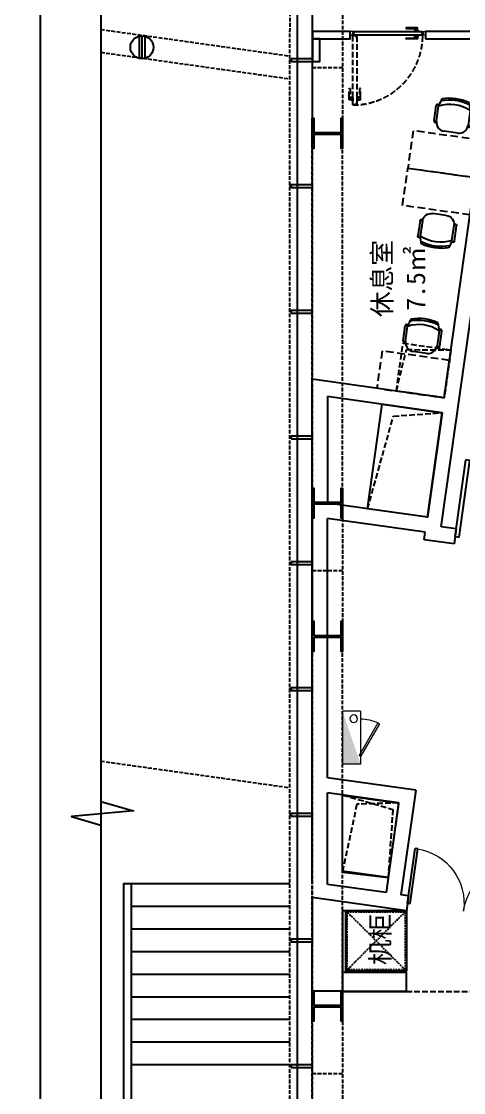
# Model space of a CAD drawing. Header units: millimetres. Extents: x 285006 to 3037698, y -2820855 to 192241.
# Drawn here: x 703686 to 709539, y -331690 to -317498 of the extents above; entities that cross this region are included whole.
import ezdxf
from ezdxf.enums import TextEntityAlignment as Align
from ezdxf.xclip import XClip

# ---------------------------------------------------------------- set-up
doc = ezdxf.new("R2010")
doc.units = ezdxf.units.MM
doc.header["$XCLIPFRAME"] = 2
for name, pattern in [('1#C-6F$0$CONTINOUS', [0]), ('1#C-6F$0$DASH', [0.35, 0.25, -0.1]), ('1#C-6F$0$DASHED2', [0.375, 0.25, -0.125]), ('DASH', [0.35, 0.25, -0.1]), ('DASHED', [0.75, 0.5, -0.25])]:
    doc.linetypes.add(name, pattern=pattern)
for name, color, linetype in [('1#C-6F$0$0-XREF', 7, 'Continuous'), ('1#C-6F$0$A-WALL', 2, 'Continuous'), ('1#C-6F$0$S-W-BEAMLINE', 4, '1#C-6F$0$DASHED2'), ('1#C-6F$0$文字图层', 7, 'Continuous'), ('1#C-6F$0$汇水面积', 3, 'Continuous'), ('4玻璃幕墙', 1, 'Continuous'), ('6铝型材', 8, 'Continuous'), ('__附着_A10-J_KJ_2_B_28F_SEN22M3I_设计区$0$A_WALL_BRIK(砌块墙)', 190, 'Continuous'), ('BS-SHORT CABINET', 30, 'Continuous'), ('BS-STAIR', 30, 'Continuous'), ('COLUMN', 160, 'Continuous'), ('DOOR', 60, 'Continuous'), ('DOOR--02', 8, 'Continuous'), ('DS-FINISH', 20, 'Continuous'), ('DS-NOTES', 8, 'Continuous'), ('FF-FURN', 51, 'Continuous'), ('FF-TEXT', 50, 'Continuous'), ('FF-活动家具', 51, 'Continuous'), ('FF1-固定家具(落地、到顶)', 30, 'Continuous'), ('WALL', 255, 'Continuous'), ('WALL-地台', 8, 'Continuous'), ('铝型材断面', 8, 'Continuous')]:
    doc.layers.add(name, color=color, linetype=linetype)
for name, color, linetype, lineweight in [('1#C-6F$0$0XG-X', 1, 'Continuous', 18), ('1#C-6F$0$A-HOLE', 5, 'Continuous', 25), ('WALL-1C-6F-1$0$A-WALL-GLAZ', 142, 'Continuous', 18), ('板边洞口-1C-6F$0$A-HOLE', 5, 'Continuous', 25)]:
    doc.layers.add(name, color=color, linetype=linetype, lineweight=lineweight)
doc.styles.add('DIA', font='')
doc.styles.get('DIA').set_extended_font_data('SimSun')

# ---------------------------------------------------------------- blocks, each defined once
blk = doc.blocks.new('WALL-1C-6F-1$0$mullion_____')
at = {"layer": '6铝型材'}
for p, q in [((-36798, -1713), (-36798, -1433)), ((-36798, -1433), (-36758, -1433)), ((-36758, -1713), (-36758, -1433)), ((-36798, -1713), (-36758, -1713)), ((-36778, -1713), (-36778, -1733))]:
    blk.add_line(p, q, dxfattribs=at)
blk = doc.blocks.new('WALL-1C-6F-1')
at = {"layer": '4玻璃幕墙'}
blk.add_line((98374985, 18822923), (98374985, 18796566), dxfattribs=at)
at = {"layer": 'WALL-地台', "linetype": 'DASH', "ltscale": 200}
for p, q in [((98374885, 18823023), (98374885, 18796546)), ((98375185, 18822723), (98375185, 18796566)), ((98353235, 18804945), (98374885, 18801902))]:
    blk.add_line(p, q, dxfattribs=at)
for points in [[(98353235, 18814639), (98374885, 18811596)], [(98353235, 18814336), (98374885, 18811293)]]:
    blk.add_lwpolyline(points, dxfattribs=at)
at = {"layer": 'WALL-1C-6F-1$0$A-WALL-GLAZ', "lineweight": -3, "rotation": 269.9999995734953}
for p in [(98376618, 18774763), (98376618, 18773097), (98376618, 18771431), (98376618, 18769765), (98376618, 18768098), (98376618, 18764766), (98376618, 18763100), (98376618, 18761434)]:
    blk.add_blockref('WALL-1C-6F-1$0$mullion_____', p, dxfattribs=at)
at = {"layer": '铝型材断面', "ltscale": 0.5, "rotation": 269.9999995734953}
blk.add_blockref('WALL-1C-6F-1$0$mullion_____', (98376618, 18766432), dxfattribs=at)
blk = doc.blocks.new('1#C-6F$0$$DorLib2D$00000002')
for p, q in [((-0.5, 0), (-0.5, 0.4875)), ((-0.475, 0.4875), (-0.5, 0.4875)), ((-0.475, 0), (-0.475, 0.4875)), ((0.475, 0), (0.475, 0.4875)), ((0.475, 0.4875), (0.5, 0.4875)), ((0.5, 0), (0.5, 0.4875)), ((-0.5, 0), (-0.475, 0)), ((0.5, 0), (0.475, 0))]:
    blk.add_line(p, q)
at = {"lineweight": 13}
for centre, start, end in [((-0.4875, 0), 0, 88.53072), ((0.4875, 0), 91.46928, 180)]:
    blk.add_arc(centre, 0.4875, start, end, dxfattribs=at)
blk = doc.blocks.new('1#C-6F$0$$TCHSYS$DOOR2D')
for p, q in [((0.45, 0.975), (0.5, 0.975)), ((0.45, 0), (0.45, 0.975)), ((0.5, 0), (0.5, 0.975)), ((0.5, 0), (0.45, 0))]:
    blk.add_line(p, q)
at = {"lineweight": 13}
blk.add_arc((0.475, 0), 0.975, 91.4693, 180, dxfattribs=at)
blk = doc.blocks.new('1#C-6F$0$DSADSAD')
at = {"layer": '1#C-6F$0$文字图层', "color": 6}
for p, q in [((7943089, -1493991), (7943089, -1494579)), ((7943165, -1493981), (7943165, -1494588)), ((7943241, -1493991), (7943241, -1494579))]:
    blk.add_line(p, q, dxfattribs=at)
blk.add_circle((7943165, -1494285), 304, dxfattribs=at)
blk = doc.blocks.new('1#C-6F$0$单出口带卷盘消火栓')
at = {"layer": '1#C-6F$0$0XG-X'}
for p, q in [((368866, -61966), (368866, -61726)), ((368866, -61726), (369566, -61726)), ((369566, -61966), (369566, -61726)), ((368866, -61966), (368966, -61966)), ((368966, -61966), (369466, -61966)), ((369021, -62195), (369454, -61945)), ((369033, -62216), (369466, -61966)), ((369466, -61966), (369454, -61945)), ((369466, -61966), (369566, -61966)), ((369021, -62195), (369034, -62216))]:
    blk.add_line(p, q, dxfattribs=at)
blk.add_circle((368965, -61874), 50, dxfattribs=at)
blk.add_arc((369466, -61966), 500, 180, 207.134, dxfattribs=at)
blk.add_solid([(368866, -61726), (369566, -61966), (369566, -61726)], dxfattribs=at)
blk = doc.blocks.new('1#C-6F$0$A$C13D20D7F')
at = {"layer": '1#C-6F$0$S-W-BEAMLINE', "color": 6, "linetype": '1#C-6F$0$CONTINOUS'}
blk.add_lwpolyline([(380, 200), (20, 200), (20, 13), (0, 13), (0, 413), (20, 413), (20, 225), (380, 225), (380, 413), (400, 413), (400, 13), (380, 13)], close=True, dxfattribs=at)
blk = doc.blocks.new('dfgdergherhre')
at = {"layer": 'WALL-地台', "linetype": 'DASH', "ltscale": 200}
for p, q in [((3268329, 4617160, 0), (3268329, 4615794, 0)), ((3268729, 4617160, 0), (3268729, 4615794, 0)), ((3268729, 4616464, 0), (3268329, 4616464, 0)), ((3268329, 4610495, 0), (3268329, 4615794, 0)), ((3268729, 4610495, 0), (3268729, 4615794, 0)), ((3268329, 4610495, 0), (3268329, 4609129, 0)), ((3268729, 4610495, 0), (3268729, 4609129, 0)), ((3268729, 4609799, 0), (3268329, 4609799, 0)), ((3268329, 4603830, 0), (3268329, 4609129, 0)), ((3268729, 4603830, 0), (3268729, 4609129, 0)), ((3268729, 4603135, 0), (3268329, 4603135, 0))]:
    blk.add_line(p, q, dxfattribs=at)
at = {"layer": 'WALL-地台', "linetype": 'DASH', "ltscale": 200, "elevation": 0}
for points in [[(3268329, 4602464), (3268329, 4603830)], [(3268729, 4603830), (3268729, 4602464)]]:
    blk.add_lwpolyline(points, dxfattribs=at)
at = {"layer": '1#C-6F$0$0-XREF', "ltscale": 1.5, "rotation": 359.999308722076}
for p in [(3268329, 4615381, 0), (3268329, 4610482, 0), (3268329, 4608716, 0), (3268329, 4603818, 0)]:
    blk.add_blockref('1#C-6F$0$A$C13D20D7F', p, dxfattribs=at)
blk = doc.blocks.new('DFHRTHRTH')
at = {"layer": 'COLUMN', "linetype": 'Continuous'}
for p, q in [((3270075, 4612091, 0), (3270743, 4616844, 0)), ((3270037, 4610380, 0), (3270913, 4616618, 0)), ((3268329, 4605671, 0), (3268329, 4612336, 0)), ((3270075, 4612091, 0), (3268329, 4612336, 0)), ((3270047, 4611893, 0), (3268529, 4612106, 0)), ((3268529, 4612106, 0), (3268529, 4610693, 0)), ((3269852, 4610507, 0), (3270047, 4611893, 0)), ((3269852, 4610507, 0), (3268529, 4610693, 0)), ((3268529, 4607057, 0), (3268529, 4610491, 0)), ((3269825, 4610308, 0), (3268529, 4610491, 0)), ((3269811, 4610209, 0), (3269825, 4610308, 0)), ((3270235, 4610352, 0), (3270037, 4610380, 0)), ((3270235, 4610352, 0), (3270207, 4610154, 0)), ((3270207, 4610154, 0), (3269811, 4610209, 0)), ((3269698, 4606893, 0), (3268529, 4607057, 0)), ((3268529, 4605643, 0), (3268529, 4606855, 0)), ((3269472, 4606723, 0), (3268529, 4606855, 0)), ((3269698, 4606893, 0), (3269503, 4605506, 0)), ((3269472, 4606723, 0), (3269305, 4605534, 0)), ((3269305, 4605534, 0), (3268529, 4605643, 0)), ((3269574, 4605294, 0), (3268329, 4605470, 0)), ((3269602, 4605493, 0), (3269503, 4605506, 0)), ((3269602, 4605493, 0), (3269574, 4605294, 0))]:
    blk.add_line(p, q, dxfattribs=at)
blk = doc.blocks.new('*U537')
at = {"layer": 'FF1-固定家具(落地、到顶)', "color": 55, "linetype": 'DASH', "ltscale": 100}
for p, q in [((15.39648, 784.60352), (784.60352, 15.39648)), ((15.39648, 15.39648), (784.60352, 784.60352)), ((800, 0), (800, 800))]:
    blk.add_line(p, q, dxfattribs=at)
at = {"layer": 'FF1-固定家具(落地、到顶)'}
blk.add_lwpolyline([(0, 800), (800, 800), (800, 0), (0, 0)], close=True, dxfattribs=at)
at = {"layer": 'FF1-固定家具(落地、到顶)', "color": 55, "linetype": 'DASH', "ltscale": 100}
blk.add_lwpolyline([(15.39648, 784.60352), (784.60352, 784.60352), (784.60352, 15.39648), (15.39648, 15.39648)], close=True, dxfattribs=at)
blk = doc.blocks.new('A$C64783269')
at = {"layer": 'FF-活动家具'}
for p, q in [((1, 151), (1, 400)), ((41, 151), (41, 400)), ((570, 399), (570, 150)), ((610, 399), (610, 150)), ((419, 0), (191, 0))]:
    blk.add_line(p, q, dxfattribs=at)
for centre, radius, start, end in [((305, -192), 752, 72.7146, 107.2107), ((21, 405), 20.8, 344.5058, 195.4229), ((461, 332), 426, 152.8506, 170.8394), ((305, -144), 604, 64.0229, 115.9163), ((305, -200), 730, 70.8382, 109.1021), ((149, 332), 426, 9.0894, 27.0688), ((590, 405), 20.8, 344.5058, 195.4229), ((21, 145), 20.8, 164.5058, 15.4229), ((191, 150), 150, 179.9644, 269.9644), ((419, 150), 150, 269.9644, 359.9644), ((590, 145), 20.8, 164.5058, 15.4229)]:
    blk.add_arc(centre, radius, start, end, dxfattribs=at)
blk = doc.blocks.new('M--900')
at = {"layer": 'DOOR'}
blk.add_lwpolyline([(-962, 50), (-38, 50), (-38, 18), (-53, 18), (-53, 0), (-947, 0), (-947, 18), (-962, 18), (-962, 50)], dxfattribs=at)
at = {"layer": 'DOOR--02', "linetype": 'DASH', "ltscale": 300}
for p, q in [((-136, 869), (-136, 755)), ((10, 869), (10, 755))]:
    blk.add_line(p, q, dxfattribs=at)
at = {"layer": 'DOOR--02'}
for p, q in [((-857, 98), (-743, 98)), ((-857, -48), (-743, -48))]:
    blk.add_line(p, q, dxfattribs=at)
at = {"layer": 'DOOR--02', "linetype": 'DASH', "ltscale": 300}
for points in [[(-100, 870), (-100, 904), (-138, 904), (-138, 861)], [(-138, 904), (-126, 895), (-126, 869)], [(-138, 869), (-138, 755), (-126, 755), (-126, 869)], [(-128, 869), (-138, 869)], [(-128, 869), (-100, 869), (-100, 869)], [(-88, 869), (-88, 919), (-98, 919), (-98, 869), (-88, 869)], [(-98, 902), (-88, 902)], [(-98, 885), (-88, 885)], [(-38, 974), (-38, 50), (-70, 50), (-70, 65), (-88, 65), (-88, 959), (-70, 959), (-70, 974), (-38, 974)], [(-38, 919), (-38, 919)], [(-38, 869), (-38, 919), (-28, 919), (-28, 869), (-38, 869)], [(-28, 902), (-38, 902)], [(-28, 885), (-38, 885)], [(-26, 870), (-26, 904), (12, 904), (12, 861)], [(2, 869), (-26, 869), (-26, 869)], [(12, 904), (0, 895), (0, 869)], [(12, 869), (12, 755), (0, 755), (0, 869)], [(2, 869), (12, 869)]]:
    blk.add_lwpolyline(points, dxfattribs=at)
for points in [[(-100, 904), (-100, 869), (-98, 869), (-98, 904)], [(-26, 904), (-26, 869), (-28, 869), (-28, 904)]]:
    blk.add_lwpolyline(points, close=True, dxfattribs=at)
at = {"layer": 'DOOR--02'}
for points in [[(-857, 50), (-907, 50), (-907, 60), (-857, 60), (-857, 50)], [(-907, 50), (-907, 50)], [(-858, 62), (-892, 62), (-892, 100), (-849, 100)], [(-857, 100), (-743, 100), (-743, 88), (-857, 88)], [(-857, 90), (-857, 100)], [(-857, 90), (-857, 62), (-857, 62)], [(-857, 0), (-907, 0), (-907, -10), (-857, -10), (-857, 0)], [(-858, -12), (-892, -12), (-892, -50), (-849, -50)], [(-857, -40), (-857, -12), (-857, -12)], [(-857, -50), (-743, -50), (-743, -38), (-857, -38)], [(-857, -40), (-857, -50)]]:
    blk.add_lwpolyline(points, dxfattribs=at)
at = {"layer": 'DOOR--02', "ltscale": 0.1}
for points in [[(-892, 100), (-883, 88), (-857, 88)], [(-890, 60), (-890, 50)], [(-873, 60), (-873, 50)], [(-892, -50), (-883, -38), (-857, -38)], [(-890, -10), (-890, 0)], [(-873, -10), (-873, 0)]]:
    blk.add_lwpolyline(points, dxfattribs=at)
at = {"layer": 'DOOR--02'}
for points in [[(-892, 62), (-857, 62), (-857, 60), (-892, 60)], [(-892, -12), (-857, -12), (-857, -10), (-892, -10)]]:
    blk.add_lwpolyline(points, close=True, dxfattribs=at)
at = {"layer": 'DOOR--02', "linetype": 'DASH', "ltscale": 300}
blk.add_arc((-38, 50), 924, 90, 181.9847, dxfattribs=at)
at = {"layer": 'DS-FINISH', "linetype": 'Continuous', "lineweight": 0, "ltscale": 1000}
for points in [[(-965, 15), (-950, 15), (-950, 0), (-1000, 0), (-1000, 50), (-965, 50)], [(-35, 15), (-50, 15), (-50, 0), (0, 0), (0, 50), (-35, 50)]]:
    blk.add_lwpolyline(points, close=True, dxfattribs=at)
blk = doc.blocks.new('*U476')
blk.add_blockref('M--900', (0, 0))

msp = doc.modelspace()

# ---------------------------------------------------------------- linework, layer by layer
at = {"elevation": 0}
msp.add_lwpolyline([(704737.4, -315802.5), (704737.4, -327831.2), (705169.4, -327958.8), (704348.1, -328033.7), (704737.4, -328146.1), (704737.4, -338722.8)], dxfattribs=at)
at = {"layer": '1#C-6F$0$A-HOLE', "linetype": '1#C-6F$0$DASH', "elevation": 0}
msp.add_lwpolyline([(707937.1, -327747.5), (708680.1, -327851.9), (708540.9, -328842.2), (707937.1, -328771.4)], close=True, dxfattribs=at)
at = {"layer": 'BS-SHORT CABINET', "elevation": 0}
msp.add_lwpolyline([(707937.1, -330352.6), (708782.3, -330352.6), (708782.3, -330100.1), (707937.1, -330100.1)], close=True, dxfattribs=at)
msp.add_lwpolyline([(708782.3, -330352.6), (707937, -330352.6)], dxfattribs=at)
at = {"layer": 'BS-STAIR'}
for p, q in [((705038.5, -328919.3, 0), (707238.7, -328919.3, 0)), ((705038.5, -328919.3, 0), (705038.8, -336317.9, 0)), ((705138.5, -328919.3, 0), (705138.8, -336217.9, 0)), ((705138.5, -329219.3, 0), (707238.7, -329219.3, 0)), ((705138.5, -329519.3, 0), (707238.7, -329519.3, 0)), ((705138.5, -329819.3, 0), (707238.7, -329819.3, 0)), ((705138.6, -330119.3, 0), (707238.7, -330119.3, 0)), ((705138.6, -330419.3, 0), (707238.7, -330419.3, 0)), ((705138.6, -330719.3, 0), (707238.7, -330719.3, 0)), ((705138.6, -331019.3, 0), (707238.7, -331019.3, 0)), ((705138.6, -331319.3, 0), (707238.7, -331319.3, 0))]:
    msp.add_line(p, q, dxfattribs=at)
at = {"layer": 'BS-STAIR', "elevation": 0}
msp.add_lwpolyline([(706191.7, -331517.2, 0, 0, 0), (706191.7, -329369.3, 120, 0, 0), (706191.7, -328919.3, 0, 0, 0)], format="xyseb", dxfattribs=at)
at = {"layer": 'Defpoints', "elevation": 0}
msp.add_lwpolyline([(703937.4, -305204.9), (724287, -305204.9), (724287, -362884), (703937.4, -362884)], close=True, dxfattribs=at)
at = {"layer": 'DS-NOTES', "linetype": 'DASH', "ltscale": 300, "elevation": 0}
msp.add_lwpolyline([(708738.4, -321760.8), (709372.2, -321849.9), (709283.1, -322483.6), (708649.4, -322394.5)], close=True, dxfattribs=at)
for points in [[(708649.4, -322394.5), (708783.6, -321845.4), (709372.2, -321849.9)], [(708268.2, -323956.7), (708610.3, -322727.1), (709255.3, -322681.7)], [(707939, -327747.8), (708603.2, -327937.3), (708540.9, -328842.2)], [(708680.1, -327851.9), (708126.6, -327870.3), (707937.1, -328757.3)], [(708782.3, -330352.4), (710267.7, -330352.6)]]:
    msp.add_lwpolyline(points, dxfattribs=at)
at = {"layer": 'FF-FURN', "linetype": 'DASHED', "ltscale": 200, "elevation": 0}
for points in [[(708802, -319440.5), (709693.2, -319565.7), (709762.8, -319070.6), (708871.6, -318945.3), (708802, -319440.5)], [(708901, -319454.4), (709693.2, -319565.7), (709623.6, -320060.9), (708732.4, -319935.6), (708802, -319440.5)], [(708490.9, -322372.3), (709283.1, -322483.6), (709352.7, -321988.5), (708461.5, -321863.2), (708391.9, -322358.4)]]:
    msp.add_lwpolyline(points, dxfattribs=at)
at = {"layer": 'WALL', "elevation": 0}
for points in [[(707537.3, -318029.6), (707637.1, -318029.6), (707637.1, -317730.3), (707537.3, -317730.3)], [(707537.4, -317730.3), (708037.1, -317730.3), (708037.1, -317630.3), (707537.4, -317630.3)], [(709037.1, -317730.3), (712085.6, -317730.3), (712085.6, -317630.3), (709037.1, -317630.3)]]:
    msp.add_lwpolyline(points, close=True, dxfattribs=at)
msp.add_lwpolyline([(708782.3, -329280.1), (707937.1, -329280.1), (707937, -330344.4), (707537, -330344.4), (707537.4, -329105.1)], dxfattribs=at)
at = {"layer": '板边洞口-1C-6F$0$A-HOLE', "linetype": 'Continuous', "ltscale": 1.5, "elevation": 0}
msp.add_lwpolyline([(708463.1, -322570.3), (709255.3, -322681.7), (709060.4, -324068), (708268.2, -323956.7)], close=True, dxfattribs=at)
at = {"layer": '板边洞口-1C-6F$0$A-HOLE', "elevation": 0}
msp.add_lwpolyline([(707937.1, -327747.5), (708680.1, -327851.9), (708540.9, -328842.2), (707937.1, -328757.3)], close=True, dxfattribs=at)

# ---------------------------------------------------------------- block references
at = {"rotation": 180}
msp.add_blockref('*U537', (708782.3, -329280.1, 0), dxfattribs=at)
at = {"layer": '1#C-6F$0$0-XREF', "ltscale": 1.5}
ref = msp.add_blockref('WALL-1C-6F-1', (-97667874.8, -19128364.2, 0), dxfattribs=dict(at, rotation=359.999308722076))
XClip(ref).set_block_clipping_path([(98372385.8231538981, 18767467.007476639), (98391135.4026873261, 18767467.2336917371), (98391134.7242774069, 18823696.4636914618), (98372385.144743979, 18823696.2374763638)])
at = {"layer": '1#C-6F$0$0XG-X', "xscale": -1, "rotation": 89.99930872168804}
msp.add_blockref('1#C-6F$0$单出口带卷盘消火栓', (646215.1, 42229.3, 0), dxfattribs=at)
at = {"layer": '1#C-6F$0$A-WALL'}
msp.add_blockref('DFHRTHRTH', (-2560792, -4934574.6), dxfattribs=at)
at = {"layer": '1#C-6F$0$汇水面积', "xscale": 0.4999999999999999, "yscale": 0.4999999999999999, "zscale": 0.4999999999999999, "rotation": 359.999308721688}
msp.add_blockref('1#C-6F$0$DSADSAD', (-3266292.8, 429350.7, 0), dxfattribs=at)
at = {"layer": '__附着_A10-J_KJ_2_B_28F_SEN22M3I_设计区$0$A_WALL_BRIK(砌块墙)'}
msp.add_blockref('dfgdergherhre', (-2560792, -4934574.6), dxfattribs=at)
at = {"layer": 'DOOR', "xscale": -1050.000003055029, "yscale": 1050.000003055028, "zscale": 1050.000003055029, "rotation": 351.9993082428272}
msp.add_blockref('1#C-6F$0$$TCHSYS$DOOR2D', (709948.6, -324394.8, 0), dxfattribs=at)
at = {"layer": 'DOOR', "extrusion": (-5.84819e-16, -4.16084e-15, -1), "xscale": 1500, "yscale": 1500, "zscale": -499.9999999999999, "rotation": 8.000690783346736}
msp.add_blockref('1#C-6F$0$$DorLib2D$00000002', (-709538.9, -329285.4, 0), dxfattribs=at)
at = {"layer": 'DS-FINISH', "rotation": 180}
msp.add_blockref('*U476', (708037.1, -317630.3, 0), dxfattribs=at)
at = {"layer": 'FF-FURN', "linetype": 'DASHED', "ltscale": 200, "yscale": 0.8, "zscale": 0.8}
for p, xscale, rotation in [((709131.9, -318931.5, 0), 0.8, 351.9993079525053), ((708978.8, -320020.7, 0), -0.8, 171.9993079525053), ((708721.7, -321849.4, 0), 0.8, 351.9993079525053)]:
    msp.add_blockref('A$C64783269', p, dxfattribs=dict(at, xscale=xscale, rotation=rotation))

# ---------------------------------------------------------------- texts
at = {"layer": 'FF-TEXT', "color": 50, "style": 'DIA'}
msp.add_text('休息室', height=250, rotation=90.08483, dxfattribs=at).set_placement((708584.2, -320903.9, 0), align=Align.CENTER)
msp.add_text('7.5㎡', height=250, rotation=90.08483, dxfattribs=at).set_placement((708885, -320903.9, 0), align=Align.MIDDLE)
msp.add_text('机柜', height=250, rotation=89.91517, dxfattribs=at).set_placement((708434.9, -329660.8), align=Align.MIDDLE_CENTER)

doc.saveas('drawing.dxf')
